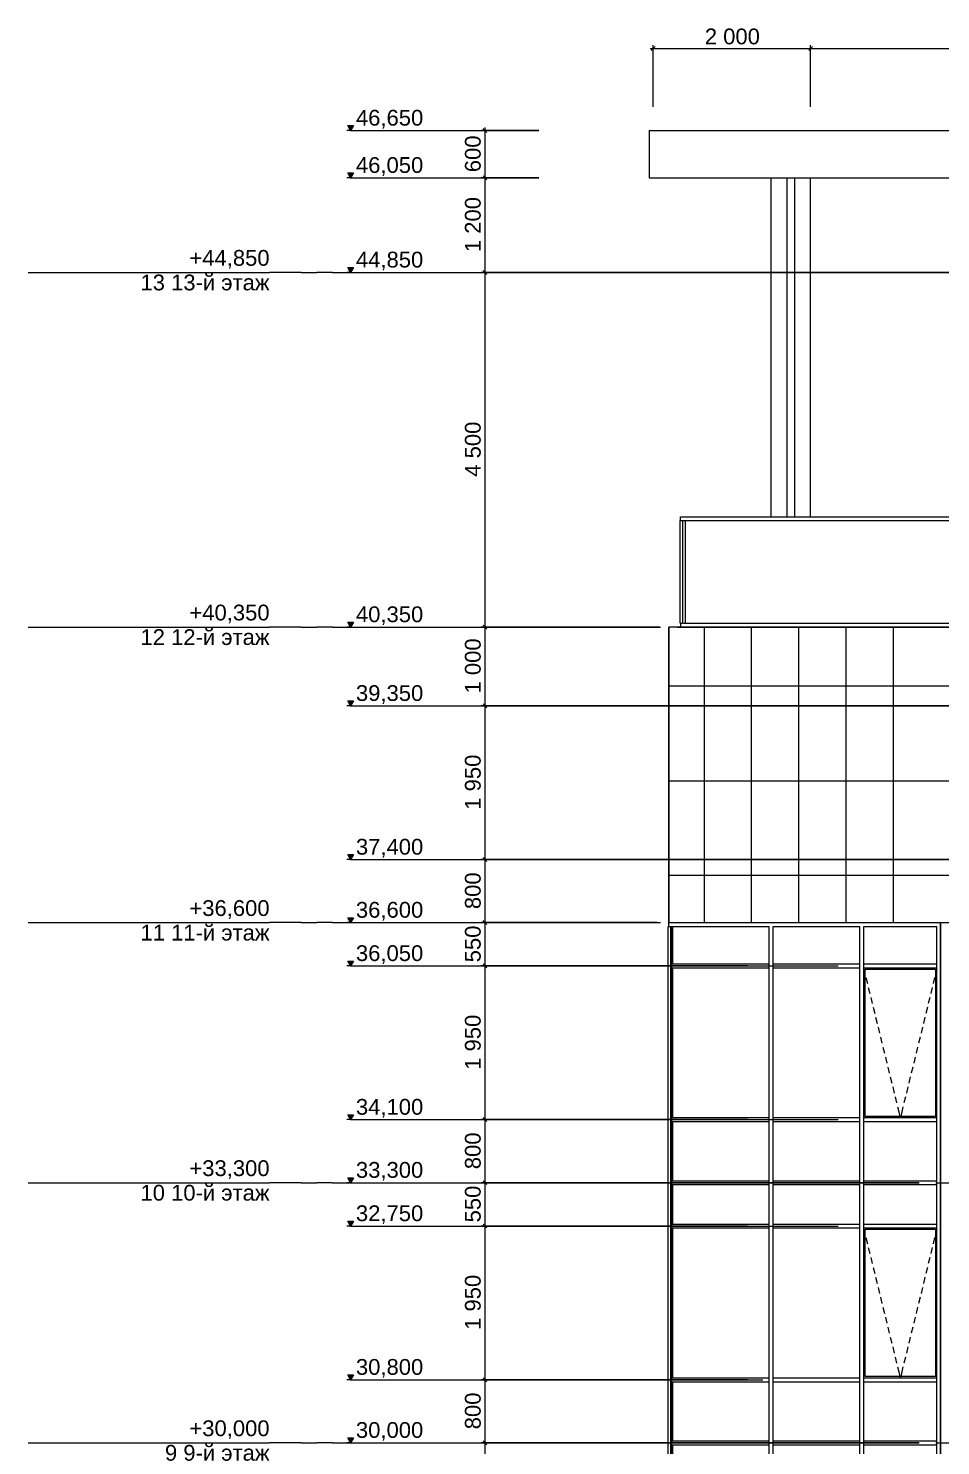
# Model space of a CAD drawing. Header units: millimetres. Extents: x 1499747 to 4341325, y -28481 to 441852.
# Drawn here: x 4170860 to 4182439, y 310617 to 328600 of the extents above; entities that cross this region are included whole.
import ezdxf
from ezdxf.xclip import XClip

# ---------------------------------------------------------------- set-up
doc = ezdxf.new("R2010")
doc.units = ezdxf.units.MM
doc.header["$MEASUREMENT"] = 0
doc.header["$XCLIPFRAME"] = 0
doc.linetypes.add('Штрих-Штриховая', pattern=[1093.611073, 529.166651, -211.666656, 141.111112, -211.666656])
for name, color, linetype, lineweight in [('2  Фасад_26_0_Ном._пера__1_Ном._пера__7', 7, 'Continuous', 18), ('2  Фасад_26_0_Ном._пера__20_Ном._пера__1', 1, 'Continuous', 18), ('2  Фасад_26_Витражные окна_Ном._пера__1_Ном._пера__7', 7, 'Continuous', 18), ('2  Фасад_26_Витражные окна_Ном._пера__3_Ном._пера__30', 30, 'Continuous', 18), ('2  Фасад_26_Конструктив - Колонны_Ном._пера__8_Ном._пера__12', 12, 'Continuous', 18), ('2  Фасад_26_Отделка керамика_Ном._пера__1_Ном._пера__7', 7, 'Continuous', 18), ('2  Фасад_26_Парапет_Ном._пера__20_Ном._пера__1', 1, 'Continuous', 18), ('2  Фасад_26_Размер - Общий_Ном._пера__1_Ном._пера__7', 7, 'Continuous', 18), ('2  Фасад_26_Сетка кладки_Ном._пера__102_Ном._пера__9', 9, 'Continuous', 18), ('2  Фасад_26_Сетка кладки_Ном._пера__1_Ном._пера__7', 7, 'Continuous', 18)]:
    doc.layers.add(name, color=color, linetype=linetype, lineweight=lineweight)
doc.layers.add('Чертеж и Рисунок', color=7, linetype='Continuous')
doc.styles.add('СГЕНЕРИР_СТИЛЬ_2', font='arial.ttf')

# ---------------------------------------------------------------- blocks, each defined once
blk = doc.blocks.new('Чертеж_6_26', base_point=(1593971, 9692))
at = {"layer": '2  Фасад_26_Размер - Общий_Ном._пера__1_Ном._пера__7', "linetype": 'Continuous', "true_color": 0xc7c8ca}
for points in [[(1588382, 56342), (1588419, 56404), (1588346, 56404)], [(1588382, 55742), (1588419, 55804), (1588346, 55804)], [(1588382, 54542), (1588419, 54604), (1588346, 54604)], [(1588382, 50042), (1588419, 50104), (1588346, 50104)], [(1588382, 49042), (1588419, 49104), (1588346, 49104)], [(1588382, 47092), (1588419, 47154), (1588346, 47154)], [(1588382, 46292), (1588419, 46354), (1588346, 46354)], [(1588382, 45742), (1588419, 45804), (1588346, 45804)], [(1588382, 43792), (1588419, 43854), (1588346, 43854)], [(1588382, 42992), (1588419, 43054), (1588346, 43054)], [(1588382, 42442), (1588419, 42504), (1588346, 42504)], [(1588382, 40492), (1588419, 40554), (1588346, 40554)], [(1588382, 39692), (1588419, 39754), (1588346, 39754)]]:
    blk.add_hatch(color=9, dxfattribs=at).paths.add_polyline_path(points)
at = {"layer": '2  Фасад_26_0_Ном._пера__1_Ном._пера__7', "color": 9, "linetype": 'Continuous', "true_color": 0xc7c8ca}
for p, q in [((1584292, 54542), (1587354, 54542)), ((1587754, 54542), (1587354, 54542)), ((1587754, 54542), (1587954, 54542)), ((1588054, 54542), (1587954, 54542)), ((1588154, 54542), (1588054, 54542)), ((1584292, 50042), (1587354, 50042)), ((1587754, 50042), (1587354, 50042)), ((1587754, 50042), (1587954, 50042)), ((1588054, 50042), (1587954, 50042)), ((1588154, 50042), (1588054, 50042)), ((1584292, 46292), (1587354, 46292)), ((1587754, 46292), (1587354, 46292)), ((1587754, 46292), (1587954, 46292)), ((1588054, 46292), (1587954, 46292)), ((1588154, 46292), (1588054, 46292)), ((1584292, 42992), (1587354, 42992)), ((1587754, 42992), (1587354, 42992)), ((1587754, 42992), (1587954, 42992)), ((1588054, 42992), (1587954, 42992)), ((1588154, 42992), (1588054, 42992)), ((1584292, 39692), (1587354, 39692)), ((1587754, 39692), (1587354, 39692)), ((1587754, 39692), (1587954, 39692)), ((1588054, 39692), (1587954, 39692)), ((1588154, 39692), (1588054, 39692))]:
    blk.add_line(p, q, dxfattribs=at)
at = {"layer": '2  Фасад_26_0_Ном._пера__20_Ном._пера__1', "color": 9, "linetype": 'Штрих-Штриховая', "true_color": 0xc7c8ca}
for p, q in [((1588154, 54542), (1649362, 54542)), ((1588154, 50042), (1649362, 50042)), ((1588154, 46292), (1649362, 46292)), ((1588154, 42992), (1649362, 42992)), ((1588154, 39692), (1649362, 39692))]:
    blk.add_line(p, q, dxfattribs=at)
at = {"layer": '2  Фасад_26_Витражные окна_Ном._пера__1_Ном._пера__7', "color": 9, "linetype": 'Continuous', "true_color": 0xc7c8ca}
for p, q in [((1592571, 51392), (1592571, 51442)), ((1592571, 51442), (1600876, 51442)), ((1592564, 51392), (1592571, 51392)), ((1592564, 50092), (1592564, 51392)), ((1592571, 51392), (1592592, 51392)), ((1592592, 51392), (1592599, 51392)), ((1592599, 51392), (1592607, 51392)), ((1592599, 50092), (1592599, 51392)), ((1592607, 51392), (1600876, 51392)), ((1592627, 51392), (1592627, 50092)), ((1592571, 50092), (1592564, 50092)), ((1592571, 50092), (1592592, 50092)), ((1592571, 50092), (1592571, 50042)), ((1592571, 50042), (1600876, 50042)), ((1592599, 50092), (1592592, 50092)), ((1592607, 50092), (1592599, 50092)), ((1592607, 50092), (1600876, 50092)), ((1592412, 45742), (1592412, 46242)), ((1592412, 46242), (1592421, 46242)), ((1592421, 46292), (1593721, 46292)), ((1592421, 46242), (1592421, 46292)), ((1592421, 46242), (1592448, 46242)), ((1592448, 45742), (1592448, 46242)), ((1592448, 46242), (1592455, 46242)), ((1592455, 45742), (1592455, 46242)), ((1592455, 46242), (1593696, 46242)), ((1592467, 46242), (1592467, 45767)), ((1593696, 45742), (1593696, 46242)), ((1593721, 46292), (1594871, 46292)), ((1593746, 46242), (1594846, 46242)), ((1593746, 45767), (1593746, 46242)), ((1594846, 45767), (1594846, 46242)), ((1594871, 46292), (1595871, 46292)), ((1594896, 46242), (1595821, 46242)), ((1594896, 45767), (1594896, 46242)), ((1595821, 45767), (1595821, 46242)), ((1595871, 45742), (1595871, 46292)), ((1592412, 43792), (1592412, 45742)), ((1592448, 43792), (1592448, 45742)), ((1592455, 43792), (1592455, 45742)), ((1592457, 45742), (1592455, 45742)), ((1592457, 45767), (1593696, 45767)), ((1592457, 45767), (1592457, 45717)), ((1592457, 45717), (1593696, 45717)), ((1592467, 45717), (1592467, 43817)), ((1593696, 45717), (1593696, 45742)), ((1593696, 43792), (1593696, 45717)), ((1593746, 45767), (1593915, 45767)), ((1593746, 45742), (1593746, 45767)), ((1593746, 45717), (1593746, 45742)), ((1593746, 45717), (1593915, 45717)), ((1593746, 43817), (1593746, 45717)), ((1593915, 45767), (1594846, 45767)), ((1593915, 45717), (1594846, 45717)), ((1594846, 45742), (1594846, 45767)), ((1594846, 45717), (1594846, 45742)), ((1594846, 43817), (1594846, 45717)), ((1594896, 45767), (1595821, 45767)), ((1594896, 45742), (1594896, 45767)), ((1594896, 45717), (1594896, 45742)), ((1594896, 45717), (1595821, 45717)), ((1594896, 43817), (1594896, 45717)), ((1594911, 45702), (1595806, 45702)), ((1594911, 43832), (1594911, 45702)), ((1595806, 45702), (1595806, 43832)), ((1595821, 45717), (1595821, 45767)), ((1595821, 43817), (1595821, 45717)), ((1595871, 43792), (1595871, 45742)), ((1592412, 42992), (1592412, 43792)), ((1592448, 42992), (1592448, 43792)), ((1592455, 42992), (1592455, 43792)), ((1592457, 43792), (1592455, 43792)), ((1592457, 43817), (1593696, 43817)), ((1592457, 43817), (1592457, 43767)), ((1592457, 43767), (1593696, 43767)), ((1592467, 43767), (1592467, 43017)), ((1593696, 43767), (1593696, 43792)), ((1593696, 42992), (1593696, 43767)), ((1593746, 43817), (1593915, 43817)), ((1593746, 43792), (1593746, 43817)), ((1593746, 43767), (1593746, 43792)), ((1593746, 43767), (1593915, 43767)), ((1593746, 43017), (1593746, 43767)), ((1593915, 43817), (1594846, 43817)), ((1593915, 43767), (1594846, 43767)), ((1594846, 43792), (1594846, 43817)), ((1594846, 43767), (1594846, 43792)), ((1594846, 43017), (1594846, 43767)), ((1594896, 43817), (1595821, 43817)), ((1594896, 43792), (1594896, 43817)), ((1594896, 43767), (1594896, 43792)), ((1594896, 43767), (1595821, 43767)), ((1594896, 43017), (1594896, 43767)), ((1595806, 43832), (1594911, 43832)), ((1595821, 43767), (1595821, 43817)), ((1595821, 43017), (1595821, 43767)), ((1595871, 42992), (1595871, 43792)), ((1592412, 42442), (1592412, 42992)), ((1592448, 42442), (1592448, 42992)), ((1592455, 42442), (1592455, 42992)), ((1592457, 42992), (1592455, 42992)), ((1592457, 43017), (1593696, 43017)), ((1592457, 43017), (1592457, 42967)), ((1593696, 42967), (1593696, 42992)), ((1593746, 43017), (1593915, 43017)), ((1593746, 42992), (1593746, 43017)), ((1593746, 42967), (1593746, 42992)), ((1593915, 43017), (1594846, 43017)), ((1594846, 42992), (1594846, 43017)), ((1594846, 42967), (1594846, 42992)), ((1594896, 43017), (1595821, 43017)), ((1594896, 42992), (1594896, 43017)), ((1594896, 42967), (1594896, 42992)), ((1595821, 42967), (1595821, 43017)), ((1595871, 42442), (1595871, 42992)), ((1592457, 42967), (1593696, 42967)), ((1592467, 42967), (1592467, 42467)), ((1593696, 42442), (1593696, 42967)), ((1593746, 42967), (1593915, 42967)), ((1593746, 42467), (1593746, 42967)), ((1593915, 42967), (1594846, 42967)), ((1594846, 42467), (1594846, 42967)), ((1594896, 42967), (1595821, 42967)), ((1594896, 42467), (1594896, 42967)), ((1595821, 42467), (1595821, 42967)), ((1592412, 40492), (1592412, 42442)), ((1592448, 40492), (1592448, 42442)), ((1592455, 40492), (1592455, 42442)), ((1592457, 42442), (1592455, 42442)), ((1592457, 42467), (1593696, 42467)), ((1592457, 42467), (1592457, 42417)), ((1593696, 42417), (1593696, 42442)), ((1593746, 42467), (1593915, 42467)), ((1593746, 42442), (1593746, 42467)), ((1593746, 42417), (1593746, 42442)), ((1593915, 42467), (1594846, 42467)), ((1594846, 42442), (1594846, 42467)), ((1594846, 42417), (1594846, 42442)), ((1594896, 42467), (1595821, 42467)), ((1594896, 42442), (1594896, 42467)), ((1594896, 42417), (1594896, 42442)), ((1595821, 42417), (1595821, 42467)), ((1595871, 40492), (1595871, 42442)), ((1592457, 42417), (1593696, 42417)), ((1592467, 42417), (1592467, 40517)), ((1593696, 40492), (1593696, 42417)), ((1593746, 42417), (1593915, 42417)), ((1593746, 40517), (1593746, 42417)), ((1593915, 42417), (1594846, 42417)), ((1594846, 40517), (1594846, 42417)), ((1594896, 42417), (1595821, 42417)), ((1594896, 40517), (1594896, 42417)), ((1594911, 42402), (1595806, 42402)), ((1594911, 40532), (1594911, 42402)), ((1595806, 42402), (1595806, 40532)), ((1595821, 40517), (1595821, 42417)), ((1592412, 39692), (1592412, 40492)), ((1592448, 39692), (1592448, 40492)), ((1592455, 39692), (1592455, 40492)), ((1592457, 40492), (1592455, 40492)), ((1592457, 40517), (1593696, 40517)), ((1592457, 40517), (1592457, 40467)), ((1592457, 40467), (1593696, 40467)), ((1592467, 40467), (1592467, 39717)), ((1593696, 40467), (1593696, 40492)), ((1593696, 39692), (1593696, 40467)), ((1593746, 40517), (1593915, 40517)), ((1593746, 40492), (1593746, 40517)), ((1593746, 40467), (1593746, 40492)), ((1593746, 40467), (1593915, 40467)), ((1593746, 39717), (1593746, 40467)), ((1593915, 40517), (1594846, 40517)), ((1593915, 40467), (1594846, 40467)), ((1594846, 40492), (1594846, 40517)), ((1594846, 40467), (1594846, 40492)), ((1594846, 39717), (1594846, 40467)), ((1594896, 40517), (1595821, 40517)), ((1594896, 40492), (1594896, 40517)), ((1594896, 40467), (1594896, 40492)), ((1594896, 40467), (1595821, 40467)), ((1594896, 39717), (1594896, 40467)), ((1595806, 40532), (1594911, 40532)), ((1595821, 40467), (1595821, 40517)), ((1595821, 39717), (1595821, 40467)), ((1595871, 39692), (1595871, 40492)), ((1592412, 39142), (1592412, 39692)), ((1592448, 39142), (1592448, 39692)), ((1592455, 39142), (1592455, 39692)), ((1592457, 39692), (1592455, 39692)), ((1592457, 39717), (1593696, 39717)), ((1592457, 39717), (1592457, 39667)), ((1592457, 39667), (1593696, 39667)), ((1592467, 39667), (1592467, 39167)), ((1593696, 39667), (1593696, 39692)), ((1593696, 39142), (1593696, 39667)), ((1593746, 39717), (1593915, 39717)), ((1593746, 39692), (1593746, 39717)), ((1593746, 39667), (1593746, 39692)), ((1593746, 39667), (1593915, 39667)), ((1593746, 39167), (1593746, 39667)), ((1593915, 39717), (1594846, 39717)), ((1593915, 39667), (1594846, 39667)), ((1594846, 39692), (1594846, 39717)), ((1594846, 39667), (1594846, 39692)), ((1594846, 39167), (1594846, 39667)), ((1594896, 39717), (1595821, 39717)), ((1594896, 39692), (1594896, 39717)), ((1594896, 39667), (1594896, 39692)), ((1594896, 39667), (1595821, 39667)), ((1594896, 39167), (1594896, 39667)), ((1595821, 39667), (1595821, 39717)), ((1595821, 39167), (1595821, 39667)), ((1595871, 39142), (1595871, 39692))]:
    blk.add_line(p, q, dxfattribs=at)
at = {"layer": '2  Фасад_26_Витражные окна_Ном._пера__3_Ном._пера__30', "color": 9, "linetype": 'Continuous', "true_color": 0xc7c8ca}
for p, q in [((1594896, 45702), (1594910, 45644)), ((1595821, 45702), (1595807, 45644)), ((1594922, 45596), (1594941, 45518)), ((1595795, 45596), (1595776, 45518)), ((1594953, 45469), (1594972, 45392)), ((1594984, 45343), (1595003, 45265)), ((1595733, 45343), (1595714, 45265)), ((1595764, 45469), (1595745, 45392)), ((1595015, 45217), (1595034, 45139)), ((1595702, 45217), (1595683, 45139)), ((1595046, 45091), (1595065, 45013)), ((1595077, 44964), (1595096, 44887)), ((1595641, 44964), (1595622, 44887)), ((1595672, 45091), (1595653, 45013)), ((1595107, 44838), (1595126, 44760)), ((1595610, 44838), (1595591, 44760)), ((1595138, 44712), (1595157, 44634)), ((1595579, 44712), (1595560, 44634)), ((1595169, 44585), (1595188, 44508)), ((1595200, 44459), (1595219, 44382)), ((1595517, 44459), (1595498, 44382)), ((1595548, 44585), (1595529, 44508)), ((1595231, 44333), (1595250, 44255)), ((1595486, 44333), (1595467, 44255)), ((1595262, 44207), (1595281, 44129)), ((1595293, 44080), (1595312, 44003)), ((1595424, 44080), (1595405, 44003)), ((1595455, 44207), (1595436, 44129)), ((1595324, 43954), (1595340, 43890)), ((1595340, 43890), (1595354, 43832)), ((1595378, 43890), (1595364, 43832)), ((1595393, 43954), (1595378, 43890)), ((1595354, 43832), (1595357, 43817)), ((1595364, 43832), (1595360, 43817)), ((1594896, 42402), (1594910, 42344)), ((1594922, 42296), (1594941, 42218)), ((1595795, 42296), (1595776, 42218)), ((1595821, 42402), (1595807, 42344)), ((1594953, 42169), (1594972, 42092)), ((1595764, 42169), (1595745, 42092)), ((1594984, 42043), (1595003, 41965)), ((1595015, 41917), (1595034, 41839)), ((1595702, 41917), (1595683, 41839)), ((1595733, 42043), (1595714, 41965)), ((1595046, 41791), (1595065, 41713)), ((1595672, 41791), (1595653, 41713)), ((1595077, 41664), (1595096, 41587)), ((1595641, 41664), (1595622, 41587)), ((1595107, 41538), (1595126, 41460)), ((1595138, 41412), (1595157, 41334)), ((1595579, 41412), (1595560, 41334)), ((1595610, 41538), (1595591, 41460)), ((1595169, 41285), (1595188, 41208)), ((1595548, 41285), (1595529, 41208)), ((1595200, 41159), (1595219, 41082)), ((1595231, 41033), (1595250, 40955)), ((1595486, 41033), (1595467, 40955)), ((1595517, 41159), (1595498, 41082)), ((1595262, 40907), (1595281, 40829)), ((1595455, 40907), (1595436, 40829)), ((1595293, 40780), (1595312, 40703)), ((1595324, 40654), (1595340, 40590)), ((1595393, 40654), (1595378, 40590)), ((1595424, 40780), (1595405, 40703)), ((1595340, 40590), (1595354, 40532)), ((1595354, 40532), (1595357, 40517)), ((1595364, 40532), (1595360, 40517)), ((1595378, 40590), (1595364, 40532))]:
    blk.add_line(p, q, dxfattribs=at)
at = {"layer": '2  Фасад_26_Конструктив - Колонны_Ном._пера__8_Ном._пера__12', "color": 9, "linetype": 'Continuous', "true_color": 0xc7c8ca}
for p, q in [((1593721, 51442), (1593721, 55742)), ((1593921, 51442), (1593921, 55742)), ((1594021, 51442), (1594021, 55742)), ((1594221, 51442), (1594221, 55742))]:
    blk.add_line(p, q, dxfattribs=at)
at = {"layer": '2  Фасад_26_Отделка керамика_Ном._пера__1_Ном._пера__7', "color": 9, "linetype": 'Continuous', "true_color": 0xc7c8ca}
for p, q in [((1592421, 46292), (1592421, 50042)), ((1592421, 50042), (1592421, 46292)), ((1600946, 50042), (1592421, 50042)), ((1592421, 46292), (1592421, 46292)), ((1592421, 46292), (1592421, 46292)), ((1592421, 46292), (1595871, 46292)), ((1595871, 46292), (1595871, 23192))]:
    blk.add_line(p, q, dxfattribs=at)
at = {"layer": '2  Фасад_26_Парапет_Ном._пера__20_Ном._пера__1', "color": 9, "linetype": 'Continuous', "true_color": 0xc7c8ca}
for p, q in [((1592171, 56342), (1603496, 56342)), ((1592171, 56342), (1592171, 55742)), ((1592171, 55742), (1603496, 55742))]:
    blk.add_line(p, q, dxfattribs=at)
at = {"layer": '2  Фасад_26_Размер - Общий_Ном._пера__1_Ном._пера__7', "color": 9, "linetype": 'Continuous', "true_color": 0xc7c8ca}
for p, q in [((1592184, 57381), (1592221, 57381)), ((1592246, 57406), (1592196, 57356)), ((1592221, 56642), (1592221, 57427)), ((1592221, 57381), (1594221, 57381)), ((1594246, 57406), (1594196, 57356)), ((1594246, 57406), (1594196, 57356)), ((1594221, 56642), (1594221, 57427)), ((1594221, 57381), (1600867, 57381)), ((1594221, 57381), (1600867, 57381)), ((1588382, 56342), (1588335, 56342)), ((1588382, 56342), (1588346, 56404)), ((1588346, 56404), (1588419, 56404)), ((1588419, 56404), (1588382, 56342)), ((1588382, 56342), (1590771, 56342)), ((1590771, 56342), (1590041, 56342)), ((1590113, 56317), (1590063, 56367)), ((1590088, 56342), (1590088, 56379)), ((1590088, 55742), (1590088, 56342)), ((1588382, 55742), (1588346, 55804)), ((1588346, 55804), (1588419, 55804)), ((1588419, 55804), (1588382, 55742)), ((1590063, 55767), (1590113, 55717)), ((1590063, 55767), (1590113, 55717)), ((1588382, 55742), (1588335, 55742)), ((1588382, 55742), (1590771, 55742)), ((1590771, 55742), (1590041, 55742)), ((1590771, 55742), (1590041, 55742)), ((1590088, 54542), (1590088, 55742)), ((1588382, 54542), (1588335, 54542)), ((1588382, 54542), (1588346, 54604)), ((1588346, 54604), (1588419, 54604)), ((1588419, 54604), (1588382, 54542)), ((1588382, 54542), (1600836, 54542)), ((1600836, 54542), (1590041, 54542)), ((1600836, 54542), (1590041, 54542)), ((1590063, 54567), (1590113, 54517)), ((1590063, 54567), (1590113, 54517)), ((1590088, 50042), (1590088, 54542)), ((1588382, 50042), (1588335, 50042)), ((1588382, 50042), (1588346, 50104)), ((1588346, 50104), (1588419, 50104)), ((1588419, 50104), (1588382, 50042)), ((1588382, 50042), (1592271, 50042)), ((1592306, 50042), (1590041, 50042)), ((1592306, 50042), (1590041, 50042)), ((1590063, 50067), (1590113, 50017)), ((1590063, 50067), (1590113, 50017)), ((1590088, 49042), (1590088, 50042)), ((1588382, 49042), (1588346, 49104)), ((1588346, 49104), (1588419, 49104)), ((1588419, 49104), (1588382, 49042)), ((1588382, 49042), (1588335, 49042)), ((1588382, 49042), (1603971, 49042)), ((1603971, 49042), (1590041, 49042)), ((1603971, 49042), (1590041, 49042)), ((1590063, 49067), (1590113, 49017)), ((1590063, 49067), (1590113, 49017)), ((1590088, 47092), (1590088, 49042)), ((1588382, 47092), (1588346, 47154)), ((1588346, 47154), (1588419, 47154)), ((1588419, 47154), (1588382, 47092)), ((1590063, 47117), (1590113, 47067)), ((1590063, 47117), (1590113, 47067)), ((1588382, 47092), (1588335, 47092)), ((1588382, 47092), (1603971, 47092)), ((1603971, 47092), (1590041, 47092)), ((1603971, 47092), (1590041, 47092)), ((1590088, 46292), (1590088, 47092)), ((1588382, 46292), (1588335, 46292)), ((1588382, 46292), (1588346, 46354)), ((1588346, 46354), (1588419, 46354)), ((1588419, 46354), (1588382, 46292)), ((1588382, 46292), (1592271, 46292)), ((1592271, 46292), (1590041, 46292)), ((1592271, 46292), (1590041, 46292)), ((1590063, 46317), (1590113, 46267)), ((1590063, 46317), (1590113, 46267)), ((1590088, 45742), (1590088, 46292)), ((1588382, 45742), (1588335, 45742)), ((1588382, 45742), (1588346, 45804)), ((1588346, 45804), (1588419, 45804)), ((1588419, 45804), (1588382, 45742)), ((1588382, 45742), (1594571, 45742)), ((1593421, 45742), (1590041, 45742)), ((1593421, 45742), (1590041, 45742)), ((1590063, 45767), (1590113, 45717)), ((1590063, 45767), (1590113, 45717)), ((1590088, 43792), (1590088, 45742)), ((1588382, 43792), (1588335, 43792)), ((1588382, 43792), (1588346, 43854)), ((1588346, 43854), (1588419, 43854)), ((1588419, 43854), (1588382, 43792)), ((1588382, 43792), (1594571, 43792)), ((1593421, 43792), (1590041, 43792)), ((1593421, 43792), (1590041, 43792)), ((1590063, 43817), (1590113, 43767)), ((1590063, 43817), (1590113, 43767)), ((1590088, 42992), (1590088, 43792)), ((1588382, 42992), (1588335, 42992)), ((1588382, 42992), (1588346, 43054)), ((1588346, 43054), (1588419, 43054)), ((1588419, 43054), (1588382, 42992)), ((1588382, 42992), (1595596, 42992)), ((1595596, 42992), (1590041, 42992)), ((1595596, 42992), (1590041, 42992)), ((1590063, 43017), (1590113, 42967)), ((1590063, 43017), (1590113, 42967)), ((1590088, 42442), (1590088, 42992)), ((1588382, 42442), (1588335, 42442)), ((1588382, 42442), (1588346, 42504)), ((1588346, 42504), (1588419, 42504)), ((1588419, 42504), (1588382, 42442)), ((1588382, 42442), (1594571, 42442)), ((1593421, 42442), (1590041, 42442)), ((1593421, 42442), (1590041, 42442)), ((1590063, 42467), (1590113, 42417)), ((1590063, 42467), (1590113, 42417)), ((1590088, 40492), (1590088, 42442)), ((1588382, 40492), (1588335, 40492)), ((1588382, 40492), (1588346, 40554)), ((1588346, 40554), (1588419, 40554)), ((1588419, 40554), (1588382, 40492)), ((1588382, 40492), (1593615, 40492)), ((1593421, 40492), (1590041, 40492)), ((1593421, 40492), (1590041, 40492)), ((1590063, 40517), (1590113, 40467)), ((1590063, 40517), (1590113, 40467)), ((1590088, 39692), (1590088, 40492)), ((1588382, 39692), (1588346, 39754)), ((1588346, 39754), (1588419, 39754)), ((1588419, 39754), (1588382, 39692)), ((1588382, 39692), (1588335, 39692)), ((1588382, 39692), (1595596, 39692)), ((1595596, 39692), (1590041, 39692)), ((1595596, 39692), (1590041, 39692)), ((1590063, 39717), (1590113, 39667)), ((1590063, 39717), (1590113, 39667)), ((1590088, 39142), (1590088, 39692))]:
    blk.add_line(p, q, dxfattribs=at)
at = {"layer": '2  Фасад_26_Сетка кладки_Ном._пера__102_Ном._пера__9', "color": 9, "linetype": 'Continuous', "true_color": 0xc7c8ca, "flags": 128}
for points in [[(1592872, 46292), (1592872, 50042)], [(1593472, 46292), (1593472, 50042)], [(1594072, 46292), (1594072, 50042)], [(1594672, 46292), (1594672, 50042)], [(1595272, 46292), (1595272, 50042)], [(1621771, 49292), (1592421, 49292)], [(1592421, 48092), (1601472, 48092)], [(1592421, 46892), (1601472, 46892)]]:
    blk.add_lwpolyline(points, dxfattribs=at)
at = {"layer": '2  Фасад_26_Сетка кладки_Ном._пера__1_Ном._пера__7', "color": 9, "linetype": 'Continuous', "true_color": 0xc7c8ca}
blk.add_line((1592420, 50042), (1592420, 46292), dxfattribs=at)
at = {"layer": '2  Фасад_26_0_Ном._пера__1_Ном._пера__7', "color": 9, "linetype": 'Continuous', "true_color": 0xc7c8ca, "char_height": 200, "attachment_point": 3, "style": 'СГЕНЕРИР_СТИЛЬ_2'}
for s, insert, line_spacing_factor in [('\\A1;{\\pqr;\\pt0;\\fArial|b0|i0|c204|p0;\\W1.000000;+44,850\\P\\pqr;\\pt0;\\fArial|b0|i0|c204|p0;\\W1.000000;13 13-й этаж}', (1587354, 54826), 0.935851), ('\\A1;{\\pqr;\\pt0;\\fArial|b0|i0|c204|p0;\\W1.000000;+40,350\\P\\pqr;\\pt0;\\fArial|b0|i0|c204|p0;\\W1.000000;12 12-й этаж}', (1587354, 50326), 0.934265), ('\\A1;{\\pqr;\\pt0;\\fArial|b0|i0|c204|p0;\\W1.000000;+36,600\\P\\pqr;\\pt0;\\fArial|b0|i0|c204|p0;\\W1.000000;11 11-й этаж}', (1587354, 46576), 0.934265), ('\\A1;{\\pqr;\\pt0;\\fArial|b0|i0|c204|p0;\\W1.000000;+33,300\\P\\pqr;\\pt0;\\fArial|b0|i0|c204|p0;\\W1.000000;10 10-й этаж}', (1587354, 43276), 0.935057), ('\\A1;{\\pqr;\\pt0;\\fArial|b0|i0|c204|p0;\\W1.000000;+30,000\\P\\pqr;\\pt0;\\fArial|b0|i0|c204|p0;\\W1.000000;9 9-й этаж}', (1587354, 39976), 0.935057)]:
    blk.add_mtext(s, dxfattribs=dict(at, insert=insert, line_spacing_factor=line_spacing_factor))
at = {"layer": '2  Фасад_26_Размер - Общий_Ном._пера__1_Ном._пера__7', "color": 9, "linetype": 'Continuous', "true_color": 0xc7c8ca, "char_height": 200, "attachment_point": 7, "style": 'СГЕНЕРИР_СТИЛЬ_2'}
for s, insert in [('\\A1;{\\pql;\\fArial|b0|i0|c204|p0;\\W1.000000;2\xa0000}', (1592878, 57433)), ('\\A1;{\\pql;\\fArial|b0|i0|c204|p0;\\W1.000000;46,650}', (1588450, 56367)), ('\\A1;{\\pql;\\fArial|b0|i0|c204|p0;\\W1.000000;46,050}', (1588450, 55767)), ('\\A1;{\\pql;\\fArial|b0|i0|c204|p0;\\W1.000000;44,850}', (1588450, 54567)), ('\\A1;{\\pql;\\fArial|b0|i0|c204|p0;\\W1.000000;40,350}', (1588450, 50067)), ('\\A1;{\\pql;\\fArial|b0|i0|c204|p0;\\W1.000000;39,350}', (1588450, 49067)), ('\\A1;{\\pql;\\fArial|b0|i0|c204|p0;\\W1.000000;37,400}', (1588450, 47117)), ('\\A1;{\\pql;\\fArial|b0|i0|c204|p0;\\W1.000000;36,600}', (1588450, 46317)), ('\\A1;{\\pql;\\fArial|b0|i0|c204|p0;\\W1.000000;36,050}', (1588450, 45767)), ('\\A1;{\\pql;\\fArial|b0|i0|c204|p0;\\W1.000000;34,100}', (1588450, 43817)), ('\\A1;{\\pql;\\fArial|b0|i0|c204|p0;\\W1.000000;33,300}', (1588450, 43017)), ('\\A1;{\\pql;\\fArial|b0|i0|c204|p0;\\W1.000000;32,750}', (1588450, 42467)), ('\\A1;{\\pql;\\fArial|b0|i0|c204|p0;\\W1.000000;30,800}', (1588450, 40517)), ('\\A1;{\\pql;\\fArial|b0|i0|c204|p0;\\W1.000000;30,000}', (1588450, 39717))]:
    blk.add_mtext(s, dxfattribs=dict(at, insert=insert))
at = {"layer": '2  Фасад_26_Размер - Общий_Ном._пера__1_Ном._пера__7', "color": 9, "linetype": 'Continuous', "true_color": 0xc7c8ca, "char_height": 200, "attachment_point": 7, "rotation": 90, "style": 'СГЕНЕРИР_СТИЛЬ_2'}
for s, insert in [('\\A1;{\\pql;\\fArial|b0|i0|c204|p0;\\W1.000000;600}', (1590036, 55813)), ('\\A1;{\\pql;\\fArial|b0|i0|c204|p0;\\W1.000000;1\xa0200}', (1590036, 54799)), ('\\A1;{\\pql;\\fArial|b0|i0|c204|p0;\\W1.000000;4\xa0500}', (1590036, 51949)), ('\\A1;{\\pql;\\fArial|b0|i0|c204|p0;\\W1.000000;1\xa0000}', (1590036, 49199)), ('\\A1;{\\pql;\\fArial|b0|i0|c204|p0;\\W1.000000;1\xa0950}', (1590036, 47724)), ('\\A1;{\\pql;\\fArial|b0|i0|c204|p0;\\W1.000000;800}', (1590036, 46463)), ('\\A1;{\\pql;\\fArial|b0|i0|c204|p0;\\W1.000000;550}', (1590036, 45788)), ('\\A1;{\\pql;\\fArial|b0|i0|c204|p0;\\W1.000000;1\xa0950}', (1590036, 44424)), ('\\A1;{\\pql;\\fArial|b0|i0|c204|p0;\\W1.000000;800}', (1590036, 43163)), ('\\A1;{\\pql;\\fArial|b0|i0|c204|p0;\\W1.000000;550}', (1590036, 42488)), ('\\A1;{\\pql;\\fArial|b0|i0|c204|p0;\\W1.000000;1\xa0950}', (1590036, 41124)), ('\\A1;{\\pql;\\fArial|b0|i0|c204|p0;\\W1.000000;800}', (1590036, 39863))]:
    blk.add_mtext(s, dxfattribs=dict(at, insert=insert))

msp = doc.modelspace()

# ---------------------------------------------------------------- block references
at = {"layer": 'Чертеж и Рисунок', "linetype": 'Continuous'}
ref = msp.add_blockref('Чертеж_6_26', (4180538.6, 280653.8), dxfattribs=at)
XClip(ref).set_block_clipping_path([(1584000, -1363.8745008171), (1668000, 58641.949014614)])

doc.saveas('drawing.dxf')
